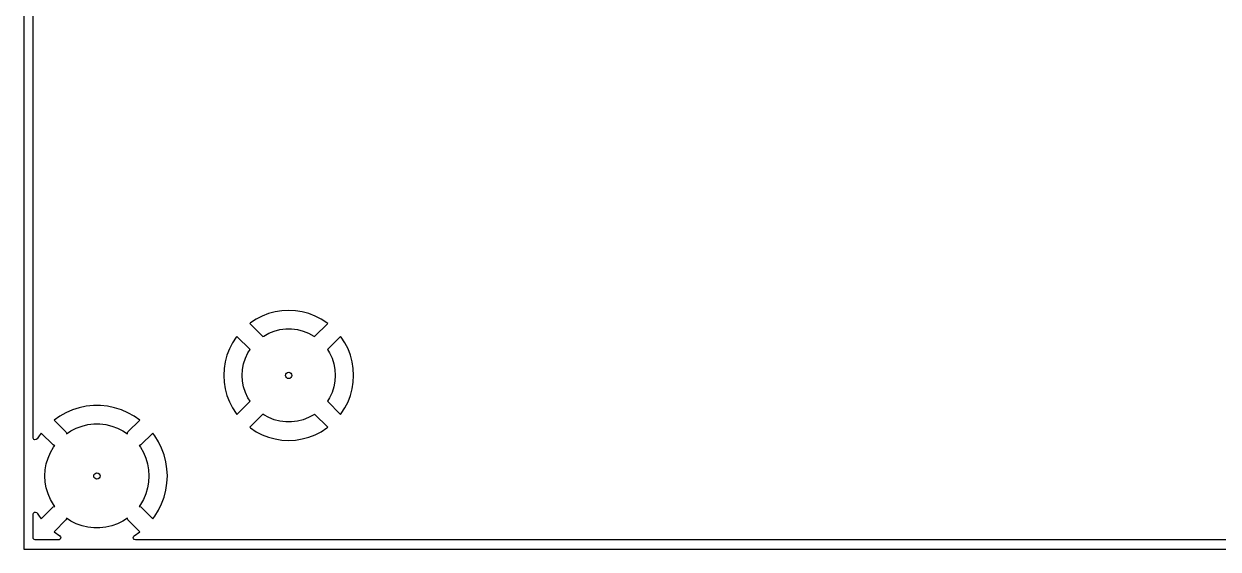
# Model space of a CAD drawing. Extents: x 50 to 210, y -150 to -70.
# Drawn here: x 50 to 115.4, y -150 to -121.3 of the extents above; entities that cross this region are included whole.
import ezdxf

# ---------------------------------------------------------------- set-up
doc = ezdxf.new("R2010")
doc.units = 0
doc.layers.add('BLACK', color=7, linetype='CONTINUOUS')

msp = doc.modelspace()

# ---------------------------------------------------------------- linework, layer by layer
at = {"layer": 'BLACK', "linetype": 'CONTINUOUS'}
for p, q in [((50, -70), (50, -150)), ((50.5005, -140.499999), (50.5005, -76.09731)), ((63.054099, -137.252464), (62.722559, -137.421393)), ((63.401476, -137.119118), (63.054099, -137.252464)), ((63.760904, -137.022809), (63.401476, -137.119118)), ((63.760906, -137.022809), (63.760904, -137.022809)), ((64.128413, -136.964602), (63.760906, -137.022809)), ((64.499999, -136.945128), (64.128413, -136.964602)), ((64.500001, -136.945128), (64.499999, -136.945128)), ((64.871586, -136.964602), (64.500001, -136.945128)), ((65.239094, -137.022809), (64.871586, -136.964602)), ((65.598523, -137.119118), (65.239094, -137.022809)), ((65.9459, -137.252464), (65.598523, -137.119118)), ((66.27744, -137.421393), (65.9459, -137.252464)), ((62.410495, -137.62405), (62.366657, -137.659549)), ((62.366657, -137.659549), (62.366657, -137.65955)), ((62.366657, -137.65955), (63.087555, -138.380448)), ((62.722559, -137.421393), (62.410495, -137.62405)), ((64.022178, -137.995168), (64.339884, -137.955032)), ((64.339884, -137.955032), (64.660116, -137.955032)), ((64.660116, -137.955032), (64.977822, -137.995168)), ((65.912444, -138.380447), (66.633342, -137.65955)), ((66.589491, -137.624041), (66.27744, -137.421393)), ((66.589504, -137.62405), (66.589491, -137.624041)), ((66.633342, -137.65955), (66.589504, -137.62405)), ((61.62405, -138.410495), (61.421393, -138.722559)), ((61.659549, -138.366657), (61.62405, -138.410495)), ((61.659551, -138.366657), (61.659549, -138.366657)), ((62.381502, -139.088608), (61.659551, -138.366657)), ((63.087555, -138.380448), (63.133642, -138.346964)), ((63.133642, -138.346964), (63.414263, -138.192691)), ((63.414263, -138.192691), (63.712007, -138.074806)), ((63.712007, -138.074806), (64.022178, -137.995168)), ((64.977822, -137.995168), (65.287993, -138.074806)), ((65.287993, -138.074806), (65.585737, -138.192691)), ((65.585737, -138.192691), (65.866358, -138.346964)), ((65.866358, -138.346964), (65.912444, -138.380447)), ((67.340449, -138.366656), (66.618497, -139.088607)), ((67.375957, -138.410505), (67.340449, -138.366656)), ((67.578606, -138.722559), (67.375957, -138.410505)), ((61.252464, -139.054099), (61.119118, -139.401476)), ((61.421393, -138.722559), (61.252464, -139.054099)), ((62.12907, -139.561282), (62.265418, -139.271528)), ((62.265418, -139.271528), (62.381502, -139.088608)), ((66.618497, -139.088607), (66.734582, -139.271528)), ((66.734582, -139.271528), (66.87093, -139.561282)), ((67.747535, -139.054099), (67.578606, -138.722559)), ((67.880881, -139.401476), (67.747535, -139.054099)), ((61.022809, -139.760906), (60.964602, -140.128413)), ((61.119118, -139.401476), (61.022809, -139.760904)), ((61.022809, -139.760904), (61.022809, -139.760906)), ((61.970108, -140.1804), (62.030113, -139.865841)), ((62.030113, -139.865841), (62.12907, -139.561282)), ((66.87093, -139.561282), (66.969887, -139.865841)), ((66.969887, -139.865841), (67.029892, -140.1804)), ((67.97719, -139.760904), (67.880881, -139.401476)), ((67.97719, -139.760906), (67.97719, -139.760904)), ((68.035397, -140.128413), (67.97719, -139.760906)), ((50.5005, -143.902689), (50.5005, -140.499999)), ((60.964602, -140.128413), (60.945128, -140.499999)), ((60.945128, -140.499999), (60.945128, -140.5)), ((60.945128, -140.5), (60.964602, -140.871586)), ((61.95, -140.5), (61.970108, -140.1804)), ((61.970108, -140.8196), (61.95, -140.5)), ((67.029892, -140.1804), (67.05, -140.5)), ((67.05, -140.5), (67.029892, -140.8196)), ((68.054872, -140.499999), (68.035397, -140.128413)), ((68.035397, -140.871586), (68.054872, -140.5)), ((68.054872, -140.5), (68.054872, -140.499999)), ((60.964602, -140.871586), (61.022809, -141.239093)), ((62.030113, -141.134159), (61.970108, -140.8196)), ((62.12907, -141.438718), (62.030113, -141.134159)), ((66.969887, -141.134159), (66.87093, -141.438718)), ((67.029892, -140.8196), (66.969887, -141.134159)), ((67.97719, -141.239093), (68.035397, -140.871586)), ((61.022809, -141.239093), (61.022809, -141.239095)), ((61.022809, -141.239095), (61.119118, -141.598523)), ((61.119118, -141.598523), (61.252464, -141.9459)), ((62.265418, -141.728472), (62.12907, -141.438718)), ((62.381501, -141.91139), (62.265418, -141.728472)), ((66.734582, -141.728472), (66.618497, -141.911391)), ((66.87093, -141.438718), (66.734582, -141.728472)), ((67.747535, -141.9459), (67.880881, -141.598523)), ((67.880881, -141.598523), (67.97719, -141.239095)), ((67.97719, -141.239095), (67.97719, -141.239093)), ((52.302307, -142.539007), (51.960869, -142.728522)), ((52.661164, -142.38501), (52.302307, -142.539007)), ((53.033737, -142.268115), (52.661164, -142.38501)), ((53.033743, -142.268114), (53.033737, -142.268115)), ((53.416258, -142.189505), (53.033743, -142.268114)), ((53.804749, -142.15), (53.416258, -142.189505)), ((54.195251, -142.15), (53.804749, -142.15)), ((54.583741, -142.189505), (54.195251, -142.15)), ((54.966256, -142.268114), (54.583741, -142.189505)), ((54.966262, -142.268115), (54.966256, -142.268114)), ((55.338835, -142.38501), (54.966262, -142.268115)), ((55.697692, -142.539007), (55.338835, -142.38501)), ((56.03913, -142.728522), (55.697692, -142.539007)), ((61.252464, -141.9459), (61.421393, -142.27744)), ((61.421393, -142.27744), (61.624041, -142.589491)), ((61.65955, -142.633342), (62.381501, -141.91139)), ((66.618497, -141.911391), (67.340448, -142.633342)), ((67.375949, -142.589505), (67.578606, -142.27744)), ((67.578606, -142.27744), (67.747535, -141.9459)), ((51.960869, -142.728522), (51.651178, -142.944072)), ((51.651178, -142.944072), (52.30098, -143.593874)), ((53.182611, -143.26973), (53.505103, -143.193298)), ((53.505103, -143.193298), (53.834287, -143.154822)), ((53.834287, -143.154822), (54.165713, -143.154822)), ((54.165713, -143.154822), (54.494897, -143.193298)), ((54.494897, -143.193298), (54.817389, -143.26973)), ((55.699018, -143.593873), (56.34882, -142.944072)), ((56.34882, -142.944072), (56.03913, -142.728522)), ((61.624041, -142.589491), (61.62405, -142.589504)), ((61.62405, -142.589504), (61.65955, -142.633342)), ((63.087554, -142.619551), (62.366656, -143.340449)), ((63.133642, -142.653036), (63.087554, -142.619551)), ((63.414263, -142.807309), (63.133642, -142.653036)), ((63.712007, -142.925194), (63.414263, -142.807309)), ((64.022178, -143.004832), (63.712007, -142.925194)), ((64.339884, -143.044968), (64.022178, -143.004832)), ((64.660116, -143.044968), (64.339884, -143.044968)), ((64.977822, -143.004832), (64.660116, -143.044968)), ((65.287993, -142.925194), (64.977822, -143.004832)), ((65.585737, -142.807309), (65.287993, -142.925194)), ((65.866358, -142.653036), (65.585737, -142.807309)), ((65.912444, -142.619551), (65.866358, -142.653036)), ((66.633342, -143.340449), (65.912444, -142.619551)), ((67.340448, -142.633342), (67.340449, -142.633341)), ((67.340449, -142.633341), (67.375946, -142.589509)), ((67.375946, -142.589509), (67.375949, -142.589505)), ((50.835999, -143.797792), (50.729732, -143.968281)), ((50.947123, -143.654229), (50.835999, -143.797792)), ((51.59539, -144.302497), (50.947123, -143.654229)), ((52.30098, -143.593874), (52.334465, -143.655197)), ((52.33185, -143.691749), (52.575, -143.531828)), ((52.334465, -143.655197), (52.33185, -143.691749)), ((52.575, -143.531828), (52.871173, -143.383084)), ((52.871173, -143.383084), (53.182611, -143.26973)), ((54.817389, -143.26973), (55.128827, -143.383084)), ((55.128827, -143.383084), (55.425, -143.531828)), ((55.425, -143.531828), (55.667865, -143.691563)), ((55.667183, -143.648511), (55.699018, -143.593873)), ((55.667865, -143.691563), (55.667183, -143.648511)), ((57.052875, -143.654229), (56.404609, -144.302496)), ((57.163996, -143.797786), (57.052875, -143.654229)), ((57.370561, -144.129186), (57.163996, -143.797786)), ((62.366656, -143.340449), (62.410505, -143.375957)), ((62.410505, -143.375957), (62.722559, -143.578606)), ((62.722559, -143.578606), (63.054099, -143.747535)), ((63.054099, -143.747535), (63.401476, -143.880881)), ((65.598523, -143.880881), (65.9459, -143.747535)), ((65.9459, -143.747535), (66.27744, -143.578606)), ((66.27744, -143.578606), (66.589505, -143.375949)), ((66.589505, -143.375949), (66.589509, -143.375946)), ((66.589509, -143.375946), (66.633341, -143.340449)), ((66.633341, -143.340449), (66.633342, -143.340449)), ((50.506017, -143.939264), (50.5005, -143.902689)), ((50.5446, -143.997515), (50.506017, -143.939264)), ((50.60855, -144.025659), (50.5446, -143.997515)), ((50.677565, -144.014761), (50.60855, -144.025659)), ((50.729732, -143.968281), (50.677565, -144.014761)), ((51.453147, -144.720922), (51.61886, -144.433899)), ((51.595621, -144.302728), (51.59539, -144.302497)), ((51.657032, -144.336051), (51.595621, -144.302728)), ((51.61886, -144.433899), (51.693731, -144.333329)), ((51.693731, -144.333329), (51.657032, -144.336051)), ((56.343286, -144.335981), (56.306272, -144.333333)), ((56.306272, -144.333333), (56.38114, -144.433899)), ((56.404609, -144.302496), (56.343286, -144.335981)), ((56.38114, -144.433899), (56.546853, -144.720922)), ((57.542531, -144.47977), (57.370561, -144.129186)), ((57.542537, -144.479785), (57.542531, -144.47977)), ((57.678154, -144.845962), (57.542537, -144.479785)), ((63.401476, -143.880881), (63.760905, -143.97719)), ((63.760905, -143.97719), (64.128413, -144.035397)), ((64.128413, -144.035397), (64.499999, -144.054872)), ((64.499999, -144.054872), (64.500001, -144.054872)), ((64.500001, -144.054872), (64.871586, -144.035397)), ((64.871586, -144.035397), (65.239093, -143.97719)), ((65.239093, -143.97719), (65.239095, -143.97719)), ((65.239095, -143.97719), (65.598523, -143.880881)), ((51.226822, -145.342745), (51.321876, -145.025243)), ((51.321876, -145.025243), (51.453147, -144.720922)), ((56.546853, -144.720922), (56.678124, -145.025243)), ((56.678124, -145.025243), (56.773178, -145.342745)), ((57.776037, -145.224009), (57.678154, -144.845962)), ((51.15, -146), (51.169271, -145.669135)), ((51.169271, -145.669135), (51.226822, -145.342745)), ((56.773178, -145.342745), (56.830729, -145.669135)), ((56.830729, -145.669135), (56.85, -146)), ((57.83517, -145.610001), (57.776037, -145.224009)), ((57.854947, -146), (57.83517, -145.610001)), ((51.169271, -146.330865), (51.15, -146)), ((51.226822, -146.657255), (51.169271, -146.330865)), ((56.830729, -146.330865), (56.773178, -146.657255)), ((56.85, -146), (56.830729, -146.330865)), ((57.776037, -146.77599), (57.83517, -146.389998)), ((57.83517, -146.389998), (57.854947, -146)), ((51.321876, -146.974757), (51.226822, -146.657255)), ((51.453147, -147.279078), (51.321876, -146.974757)), ((56.678124, -146.974757), (56.546853, -147.279078)), ((56.773178, -146.657255), (56.678124, -146.974757)), ((57.678154, -147.154037), (57.776037, -146.77599)), ((50.947123, -148.345769), (51.595389, -147.697502)), ((51.61886, -147.566101), (51.453147, -147.279078)), ((51.595389, -147.697502), (51.656712, -147.664017)), ((51.693726, -147.666664), (51.61886, -147.566101)), ((51.656712, -147.664017), (51.693726, -147.666664)), ((56.38114, -147.566101), (56.306269, -147.666669)), ((56.306269, -147.666669), (56.342965, -147.663947)), ((56.342965, -147.663947), (56.404376, -147.697269)), ((56.546853, -147.279078), (56.38114, -147.566101)), ((56.404376, -147.697269), (56.404609, -147.697502)), ((56.404609, -147.697502), (57.052875, -148.345769)), ((57.370561, -147.870813), (57.542531, -147.520229)), ((57.542531, -147.520229), (57.542537, -147.520214)), ((57.542537, -147.520214), (57.678154, -147.154037)), ((50.5005, -148.09731), (50.520185, -148.030271)), ((50.5005, -149.3755), (50.5005, -148.09731)), ((50.520185, -148.030271), (50.572989, -147.984516)), ((50.572989, -147.984516), (50.642147, -147.974572)), ((50.642147, -147.974572), (50.705703, -148.003597)), ((50.705703, -148.003597), (50.729732, -148.031718)), ((50.729732, -148.031718), (50.836003, -148.202213)), ((50.836003, -148.202213), (50.947123, -148.345769)), ((52.30098, -148.406125), (51.651178, -149.055926)), ((52.332815, -148.351487), (52.30098, -148.406125)), ((52.575, -148.468172), (52.332132, -148.308435)), ((52.332132, -148.308435), (52.332815, -148.351487)), ((55.668146, -148.308252), (55.425, -148.468172)), ((55.665533, -148.344802), (55.668146, -148.308252)), ((55.699018, -148.406125), (55.665533, -148.344802)), ((56.34882, -149.055926), (55.699018, -148.406125)), ((57.052875, -148.345769), (57.163999, -148.202209)), ((57.163999, -148.202209), (57.164002, -148.202205)), ((57.164002, -148.202205), (57.370561, -147.870813)), ((51.651178, -149.055926), (51.96345, -149.273274)), ((52.871173, -148.616916), (52.575, -148.468172)), ((53.182611, -148.73027), (52.871173, -148.616916)), ((53.505103, -148.806702), (53.182611, -148.73027)), ((53.834287, -148.845178), (53.505103, -148.806702)), ((54.165713, -148.845178), (53.834287, -148.845178)), ((54.494897, -148.806702), (54.165713, -148.845178)), ((54.817389, -148.73027), (54.494897, -148.806702)), ((55.128827, -148.616916), (54.817389, -148.73027)), ((55.425, -148.468172), (55.128827, -148.616916)), ((56.03655, -149.273274), (56.348819, -149.055927)), ((56.348819, -149.055927), (56.34882, -149.055926)), ((50.511706, -149.427011), (50.5005, -149.3755)), ((50.557461, -149.479815), (50.511706, -149.427011)), ((50.6245, -149.4995), (50.557461, -149.479815)), ((51.893337, -149.4995), (50.6245, -149.4995)), ((51.929945, -149.493973), (51.893337, -149.4995)), ((51.988185, -149.455374), (51.929945, -149.493973)), ((51.96345, -149.273274), (51.962637, -149.274441)), ((51.962637, -149.274441), (52.005394, -149.322404)), ((52.016311, -149.391416), (51.988185, -149.455374)), ((52.005394, -149.322404), (52.016311, -149.391416)), ((55.983925, -149.357853), (56.01295, -149.294297)), ((55.993869, -149.427011), (55.983925, -149.357853)), ((56.039624, -149.479815), (55.993869, -149.427011)), ((56.01295, -149.294297), (56.036926, -149.273815)), ((56.036926, -149.273815), (56.03655, -149.273274)), ((56.106663, -149.4995), (56.039624, -149.479815)), ((203.893337, -149.4995), (56.106663, -149.4995)), ((50, -150), (210, -150))]:
    msp.add_line(p, q, dxfattribs=at)
at = {"layer": 'BLACK'}
for centre in [(64.5, -140.5), (64.5, -140.5), (54, -146), (54, -146)]:
    msp.add_circle(centre, 0.175, dxfattribs=at)

doc.saveas('drawing.dxf')
